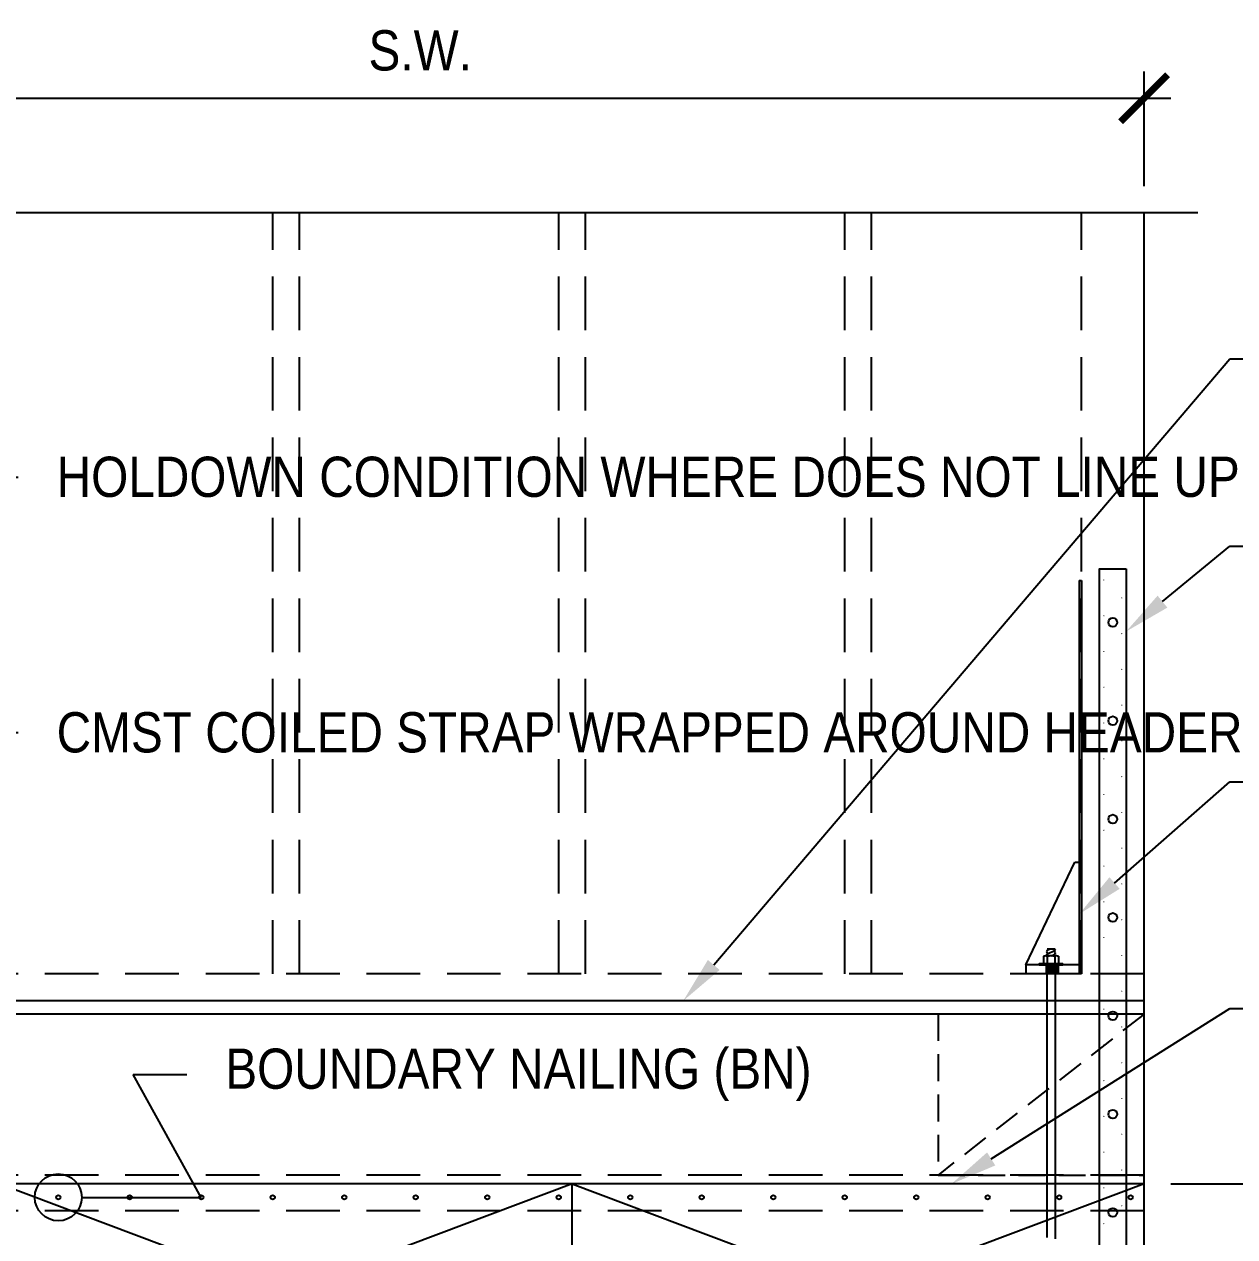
# Model space of a CAD drawing. Header units: inches. Extents: x -16404 to 14624, y -1591 to 16152.
# Drawn here: x -8900.5 to -8832.8, y 3098.9 to 3166.8 of the extents above; entities that cross this region are included whole.
import ezdxf
from ezdxf import colors
from ezdxf.entities.mleader import LeaderData, LeaderLine
from ezdxf.math import Vec2, Vec3

# ---------------------------------------------------------------- set-up
doc = ezdxf.new("R2010")
doc.units = ezdxf.units.IN
doc.header["$LTSCALE"] = 24
doc.header["$MEASUREMENT"] = 0
doc.linetypes.add('HIDDEN2', pattern=[0.1875, 0.125, -0.0625])
doc.linetypes.add('HIDDEN4', pattern=[0.09375, 0.0625, -0.03125])
doc.layers.get('0').update_dxf_attribs({"linetype": 'CONTINUOUS'})
doc.layers.get('DefPoints').update_dxf_attribs({"color": 251, "linetype": 'CONTINUOUS'})
for name, color, linetype in [('S-ANNO-DIMS', 2, 'CONTINUOUS'), ('S-ANNO-NOTE', 4, 'CONTINUOUS'), ('S-STEEL', 4, 'CONTINUOUS'), ('S-WOOD', 3, 'CONTINUOUS')]:
    doc.layers.add(name, color=color, linetype=linetype)
doc.styles.add('Arial', font='arial.ttf', dxfattribs={"width": 0.85})
doc.dimstyles.new('DIM-24_Se', dxfattribs={"dimscale": 24, "dimtxt": 0.09375, "dimasz": 0.109375, "dimexe": 0.0625, "dimexo": 0.0625, "dimgap": 0.0625, "dimtad": 1, "dimdec": 4, "dimzin": 11, "dimdsep": 46, "dimlunit": 4, "dimtxsty": 'Arial', "dimblk": 'ARCHTICK', "dimcen": 0.125, "dimdle": 0.0625, "dimclrd": 256, "dimclre": 256, "dimclrt": 4, "dimadec": 0, "dimazin": 0, "dimtfac": 0.75, "dimtdec": 4, "dimtmove": 0, "dimatfit": 3, "dimfxl": 1, "dimfrac": 1, "dimtolj": 1, "dimtzin": 0, "dimarcsym": 0})

# ---------------------------------------------------------------- blocks, each defined once
blk = doc.blocks.new('HTT22S')
for p, q in [((0, 22), (0, 0)), ((0.125, 22), (0, 22)), ((0.125, 22), (0.125, 0)), ((0.375, 6.25), (0.125, 6.25)), ((3.125, 0.5), (0.375, 6.25)), ((0, 0), (3.125, 0)), ((0.125, 0.5), (3.125, 0.5)), ((1.28125, 0), (1.28125, 0.5)), ((1.28125, 0.4375), (1.96875, 0.4375)), ((1.28125, 0.375), (1.96875, 0.375)), ((1.28125, 0.3125), (1.96875, 0.3125)), ((1.28125, 0.25), (1.96875, 0.25)), ((1.28125, 0.1875), (1.96875, 0.1875)), ((1.28125, 0.125), (1.96875, 0.125)), ((1.28125, 0.0625), (1.96875, 0.0625)), ((1.34375, 0), (1.34375, 0.5)), ((1.40625, 0), (1.40625, 0.5)), ((1.46875, 0), (1.46875, 0.5)), ((1.53125, 0), (1.53125, 0.5)), ((1.59375, 0), (1.59375, 0.5)), ((1.65625, 0), (1.65625, 0.5)), ((1.71875, 0), (1.71875, 0.5)), ((1.78125, 0), (1.78125, 0.5)), ((1.84375, 0), (1.84375, 0.5)), ((1.90625, 0), (1.90625, 0.5)), ((1.96875, 0), (1.96875, 0.5)), ((3.125, 0.5), (3.125, 0))]:
    blk.add_line(p, q)
blk = doc.blocks.new('_ARCHTICK')
at = {"color": 0, "linetype": 'ByBlock', "const_width": 0.15}
blk.add_lwpolyline([(-0.5, -0.5), (0.5, 0.5)], dxfattribs=at)
blk = doc.blocks.new('*D2103')
at = {"layer": 'DefPoints', "color": 0, "transparency": 16777216}
for p in [(-8837.84, 3162.612), (-8918.84, 3156.203), (-8837.84, 3156.203)]:
    blk.add_point(p, dxfattribs=at)
at = {"layer": 'S-ANNO-DIMS', "lineweight": -2, "transparency": 16777216}
for p, q in [((-8918.84, 3157.703), (-8918.84, 3164.112)), ((-8837.84, 3157.703), (-8837.84, 3164.112)), ((-8920.34, 3162.612), (-8836.34, 3162.612))]:
    blk.add_line(p, q, dxfattribs=at)
at = {"layer": 'S-ANNO-DIMS', "lineweight": -2, "transparency": 16777216, "xscale": 2.625, "yscale": 2.625, "zscale": 2.625, "rotation": 180}
blk.add_blockref('_ARCHTICK', (-8918.84, 3162.612), dxfattribs=at)
at = {"layer": 'S-ANNO-DIMS', "lineweight": -2, "transparency": 16777216, "xscale": 2.625, "yscale": 2.625, "zscale": 2.625}
blk.add_blockref('_ARCHTICK', (-8837.84, 3162.612), dxfattribs=at)
at = {"layer": 'S-ANNO-DIMS', "color": 4, "transparency": 16777216, "insert": (-8878.34, 3165.275), "char_height": 2.25, "attachment_point": 5, "style": 'Arial'}
blk.add_mtext('\\A1;S.W.', dxfattribs=at)
blk = doc.blocks.new('*D2105')
at = {"layer": 'DefPoints', "color": 0, "transparency": 16777216}
for p in [(-8837.84, 3101.891), (-8837.84, 3089.891), (-8819.51, 3089.891)]:
    blk.add_point(p, dxfattribs=at)
at = {"layer": 'S-ANNO-DIMS', "lineweight": -2, "transparency": 16777216}
for p, q in [((-8819.51, 3103.391), (-8819.51, 3088.391)), ((-8836.34, 3101.891), (-8818.01, 3101.891)), ((-8836.34, 3089.891), (-8818.01, 3089.891))]:
    blk.add_line(p, q, dxfattribs=at)
at = {"layer": 'S-ANNO-DIMS', "lineweight": -2, "transparency": 16777216, "xscale": 2.625, "yscale": 2.625, "zscale": 2.625}
for p, rotation in [((-8819.51, 3101.891), 90), ((-8819.51, 3089.891), 270)]:
    blk.add_blockref('_ARCHTICK', p, dxfattribs=dict(at, rotation=rotation))
at = {"layer": 'S-ANNO-DIMS', "color": 4, "transparency": 16777216, "insert": (-8824.014, 3095.891), "char_height": 2.25, "attachment_point": 5, "rotation": 90, "style": 'Arial'}
blk.add_mtext('\\A1;1\'-0"\\PMIN', dxfattribs=at)
blk = doc.blocks.new('_DotBlank')
at = {"color": 0, "lineweight": -2}
blk.add_line((-0.5, 0), (-1, 0), dxfattribs=at)
blk.add_circle((0, 0), 0.5, dxfattribs=at)

msp = doc.modelspace()

# ---------------------------------------------------------------- linework, layer by layer
at = {"layer": 'S-STEEL'}
for p, q in [((-8843.23098, 3114.98539), (-8843.29231, 3114.88076)), ((-8843.29231, 3114.88076), (-8843.23098, 3114.77613)), ((-8843.23098, 3114.77613), (-8843.29231, 3114.6715)), ((-8843.25636, 3115.02868), (-8843.23098, 3114.98539)), ((-8842.80886, 3115.02868), (-8843.25636, 3115.02868)), ((-8843.23098, 3114.98539), (-8843.12538, 3115.02868)), ((-8843.23098, 3114.77613), (-8842.87019, 3114.92405)), ((-8843.04576, 3114.64282), (-8842.87019, 3114.7148)), ((-8842.80886, 3115.02868), (-8842.87019, 3114.92405)), ((-8842.87019, 3114.92405), (-8842.80886, 3114.81943)), ((-8842.83772, 3114.76892), (-8842.87019, 3114.7148)), ((-8842.87019, 3114.7148), (-8842.828, 3114.64282)), ((-8842.80886, 3114.81943), (-8842.83772, 3114.76892)), ((-8843.70249, 3114.14113), (-8843.70249, 3114.22355)), ((-8843.70249, 3114.22355), (-8842.39439, 3114.22355)), ((-8843.70249, 3114.14113), (-8842.39439, 3114.14113)), ((-8843.46771, 3114.62135), (-8843.46771, 3114.22355)), ((-8842.73399, 3114.64282), (-8843.3629, 3114.64282)), ((-8843.29231, 3114.6715), (-8843.27549, 3114.64282)), ((-8843.23508, 3114.14113), (-8843.29231, 3114.04013)), ((-8843.29231, 3114.04013), (-8843.23098, 3113.93551)), ((-8843.25808, 3114.62135), (-8843.25808, 3114.22355)), ((-8843.23098, 3113.93551), (-8842.87019, 3114.08343)), ((-8842.83637, 3114.14113), (-8842.87019, 3114.08343)), ((-8842.87019, 3114.08343), (-8842.80886, 3113.9788)), ((-8842.83881, 3114.62135), (-8842.83881, 3114.22355)), ((-8842.62917, 3114.62135), (-8842.62917, 3114.22355)), ((-8842.39439, 3114.14113), (-8842.39439, 3114.22355)), ((-8843.23098, 3113.93551), (-8843.28803, 3113.83819)), ((-8843.28803, 3113.83819), (-8843.28803, 3098.88911)), ((-8842.80886, 3113.76954), (-8843.28803, 3113.76954)), ((-8843.12538, 3113.76954), (-8842.87019, 3113.87417)), ((-8842.80886, 3113.9788), (-8842.87019, 3113.87417)), ((-8842.87019, 3113.87417), (-8842.80886, 3113.76954)), ((-8842.80886, 3113.76954), (-8842.80886, 3098.82047))]:
    msp.add_line(p, q, dxfattribs=at)
msp.add_lwpolyline([(-8838.83992, 3136.29501), (-8838.83992, 3076.29501), (-8840.33992, 3076.29501), (-8840.33992, 3136.29501)], close=True, dxfattribs=at)
at = {"layer": 'S-STEEL', "const_width": 0.03125}
for points in [[(-8840.08992, 3135.65438, 1), (-8840.08992, 3135.68563, 1)], [(-8839.08992, 3134.65438, 1), (-8839.08992, 3134.68563, 1)], [(-8840.08992, 3133.65438, 1), (-8840.08992, 3133.68563, 1)], [(-8839.08992, 3132.65438, 1), (-8839.08992, 3132.68563, 1)], [(-8840.08992, 3131.65438, 1), (-8840.08992, 3131.68563, 1)], [(-8839.08992, 3130.65438, 1), (-8839.08992, 3130.68563, 1)], [(-8840.08992, 3129.65438, 1), (-8840.08992, 3129.68563, 1)], [(-8839.08992, 3128.65438, 1), (-8839.08992, 3128.68563, 1)], [(-8840.08992, 3127.65438, 1), (-8840.08992, 3127.68563, 1)], [(-8839.08992, 3126.65438, 1), (-8839.08992, 3126.68563, 1)], [(-8840.08992, 3125.65438, 1), (-8840.08992, 3125.68563, 1)], [(-8839.08992, 3124.65438, 1), (-8839.08992, 3124.68563, 1)], [(-8840.08992, 3123.65438, 1), (-8840.08992, 3123.68563, 1)], [(-8839.08992, 3122.65438, 1), (-8839.08992, 3122.68563, 1)], [(-8840.08992, 3121.65438, 1), (-8840.08992, 3121.68563, 1)], [(-8839.08992, 3120.65438, 1), (-8839.08992, 3120.68563, 1)], [(-8840.08992, 3119.65438, 1), (-8840.08992, 3119.68563, 1)], [(-8839.08992, 3118.65438, 1), (-8839.08992, 3118.68563, 1)], [(-8840.08992, 3117.65438, 1), (-8840.08992, 3117.68563, 1)], [(-8839.08992, 3116.65438, 1), (-8839.08992, 3116.68563, 1)], [(-8840.08992, 3115.65438, 1), (-8840.08992, 3115.68563, 1)], [(-8839.08992, 3114.65438, 1), (-8839.08992, 3114.68563, 1)], [(-8840.08992, 3113.65438, 1), (-8840.08992, 3113.68563, 1)], [(-8839.08992, 3112.65438, 1), (-8839.08992, 3112.68563, 1)], [(-8840.08992, 3111.65438, 1), (-8840.08992, 3111.68563, 1)], [(-8839.08992, 3110.65438, 1), (-8839.08992, 3110.68563, 1)], [(-8840.08992, 3109.65438, 1), (-8840.08992, 3109.68563, 1)], [(-8839.08992, 3108.65438, 1), (-8839.08992, 3108.68563, 1)], [(-8840.08992, 3107.65438, 1), (-8840.08992, 3107.68563, 1)], [(-8839.08992, 3106.65438, 1), (-8839.08992, 3106.68563, 1)], [(-8840.08992, 3105.65438, 1), (-8840.08992, 3105.68563, 1)], [(-8839.08992, 3104.65438, 1), (-8839.08992, 3104.68563, 1)], [(-8840.08992, 3103.65438, 1), (-8840.08992, 3103.68563, 1)], [(-8839.08992, 3102.65438, 1), (-8839.08992, 3102.68563, 1)], [(-8840.08992, 3101.65438, 1), (-8840.08992, 3101.68563, 1)], [(-8839.08992, 3100.65438, 1), (-8839.08992, 3100.68563, 1)], [(-8840.08992, 3099.65438, 1), (-8840.08992, 3099.68563, 1)]]:
    msp.add_lwpolyline(points, format="xyb", close=True, dxfattribs=at)
at = {"layer": 'S-STEEL'}
for centre in [(-8839.58992, 3133.29501), (-8839.58992, 3127.79501), (-8839.58992, 3122.29501), (-8839.58992, 3116.79501), (-8839.58992, 3111.29501), (-8839.58992, 3105.79501), (-8839.58992, 3100.29501)]:
    msp.add_circle(centre, 0.25, dxfattribs=at)
for centre, radius, start, end in [((-8843.3629, 3114.37621), 0.26661, 66.8491196, 113.1508804), ((-8843.04844, 3113.60859), 1.03423, 78.3052299, 101.6947701), ((-8842.73399, 3114.37621), 0.26661, 66.8491196, 113.1508804)]:
    msp.add_arc(centre, radius, start, end, dxfattribs=at)
at = {"layer": 'S-WOOD', "linetype": 'HIDDEN2'}
for p, q in [((-8886.58992, 3113.64113), (-8886.58992, 3156.20349)), ((-8885.08992, 3113.64113), (-8885.08992, 3156.20349)), ((-8870.58992, 3113.64113), (-8870.58992, 3156.20349)), ((-8869.08992, 3113.64113), (-8869.08992, 3156.20349)), ((-8854.58992, 3113.64113), (-8854.58992, 3156.20349)), ((-8853.08992, 3113.64113), (-8853.08992, 3156.20349)), ((-8841.33992, 3113.64113), (-8841.33992, 3156.20349)), ((-8837.83992, 3113.64113), (-9120.56229, 3113.64113)), ((-8837.83992, 3102.39113), (-9120.56229, 3102.39113)), ((-8837.83992, 3100.39113), (-9120.56229, 3100.39113))]:
    msp.add_line(p, q, dxfattribs=at)
at = {"layer": 'S-WOOD'}
for p, q in [((-8837.83992, 2993.89113), (-8837.83992, 3156.20349)), ((-8837.83992, 3112.14113), (-9120.56229, 3112.14113)), ((-8837.83992, 3111.39113), (-9120.56229, 3111.39113)), ((-8837.83992, 3101.89113), (-9120.56229, 3101.89113))]:
    msp.add_line(p, q, dxfattribs=at)
at = {"layer": 'S-WOOD', "color": 1}
for p, q in [((-8901.83992, 3101.89113), (-8869.83992, 3089.89113)), ((-8869.83992, 3101.89113), (-8901.83992, 3089.89113)), ((-8837.83992, 3101.89113), (-8869.83992, 3089.89113)), ((-8869.83992, 3101.89113), (-8837.83992, 3089.89113)), ((-8869.83992, 3089.89113), (-8869.83992, 3101.89113))]:
    msp.add_line(p, q, dxfattribs=at)
at = {"layer": 'S-WOOD', "color": 2}
msp.add_lwpolyline([(-8834.83992, 3156.20349), (-8997.08992, 3156.20349), (-9018.34883, 3152.01887), (-9032.72285, 3139.03008), (-9042.6741, 3133.29045), (-9057.60096, 3131.48836), (-9073.63353, 3129.41517), (-9085.79616, 3128.08603), (-9102.93441, 3126.59347), (-9120.56229, 3119.55706), (-9120.56229, 2985.91284)], dxfattribs=at)
at = {"layer": 'S-WOOD', "color": 1, "linetype": 'HIDDEN4'}
msp.add_lwpolyline([(-8837.83992, 3111.39113), (-8849.3668, 3111.39113), (-8849.3668, 3102.39113), (-8837.83992, 3102.39113), (-8837.83992, 3111.39113), (-8849.3668, 3102.39113)], dxfattribs=at)
at = {"layer": 'S-WOOD', "color": 1}
for centre in [(-8898.5899, 3101.14113), (-8894.5899, 3101.14113), (-8890.5899, 3101.14113), (-8886.5899, 3101.14113), (-8882.5899, 3101.14113), (-8878.58991, 3101.14113), (-8874.58991, 3101.14113), (-8870.58991, 3101.14113), (-8866.58991, 3101.14113), (-8862.58991, 3101.14113), (-8858.58991, 3101.14113), (-8854.58991, 3101.14113), (-8850.58991, 3101.14113), (-8846.58991, 3101.14113), (-8842.58991, 3101.14113), (-8838.58992, 3101.14113)]:
    msp.add_circle(centre, 0.11946, dxfattribs=at)

# ---------------------------------------------------------------- block references
at = {"layer": 'S-WOOD', "xscale": -1}
msp.add_blockref('HTT22S', (-8841.33992, 3113.64113), dxfattribs=at)

# ---------------------------------------------------------------- dimensions: what is measured, and where the dimension line sits
at = {"layer": 'S-ANNO-DIMS'}
dim = msp.add_linear_dim(base=(-8837.83992, 3162.61173), p1=(-8918.83992, 3156.20349), p2=(-8837.83992, 3156.20349), text='S.W.', dimstyle='DIM-24_Se', dxfattribs=at)
dim.commit()
dim.dimension.update_dxf_attribs({"geometry": '*D2103', "text_midpoint": (-8878.33992, 3165.2751)})
dim = msp.add_linear_dim(base=(-8819.50989, 3089.89113), p1=(-8837.83992, 3101.89113), p2=(-8837.83992, 3089.89113), angle=90, text='<>\\PMIN', dimstyle='DIM-24_Se', dxfattribs=at)
dim.commit()
dim.dimension.update_dxf_attribs({"geometry": '*D2105', "text_midpoint": (-8819.50989, 3095.89113), "dimtype": 160})

# ---------------------------------------------------------------- leaders
at = {"layer": 'S-ANNO-NOTE'}
ml = msp.add_multileader_mtext('Standard', dxfattribs=at)
ml.set_content('UPPER FLR OR ROOF', color=4, style='Arial')
ml.set_leader_properties(color=2)
ml.build(insert=Vec2(0, 0))
ml.multileader.update_dxf_attribs({"dogleg_length": 0.36, "arrow_head_size": 2.625, "scale": 24})
ctx = ml.context
ctx.base_point, ctx.scale, ctx.char_height, ctx.arrow_head_size, ctx.landing_gap_size, ctx.plane_origin = Vec3(-8830.04371, 3148.04466), 24, 2.25, 2.625, 2.16, Vec3(-8820.95825, 3428.25928)
notes = []
notes.append((ctx, [(1, (1, 1, 0), (-8833.04371, 3148.04466), (1, 0), 3, [(0, [(-8863.61916, 3112.14113)], 0, [])])]))
ctx.mtext.insert, ctx.mtext.width, ctx.mtext.flow_direction = Vec3(-8827.88371, 3149.18884), 44.2128159, 5
ml = msp.add_multileader_mtext('Standard', dxfattribs=at)
ml.set_content('{\\C256;HOLD-DOWN OR STRAP-TIE WHERE OCCURS PER PLAN}', color=4, style='Arial')
ml.set_leader_properties(color=2)
ml.build(insert=Vec2(0, 0))
ml.multileader.update_dxf_attribs({"dogleg_length": 0.36, "arrow_head_size": 2.625, "scale": 24})
ctx = ml.context
ctx.base_point, ctx.scale, ctx.char_height, ctx.arrow_head_size, ctx.landing_gap_size, ctx.plane_origin = Vec3(-8674.76133, 3146.10989), 24, 2.25, 2.625, 2.16, Vec3(-8596.32205, 3444.44472)
ctx.text_align_type = 2
notes.append((ctx, [(0, (1, 1, 0), (-8642.254, 3146.10989), (-1, 0), 3, [(0, [(-8586.50727, 3115.68431)], 0, [])])]))
ctx.mtext.insert, ctx.mtext.width, ctx.mtext.alignment, ctx.mtext.flow_direction = Vec3(-8647.414, 3147.25408), 29.4027233, 3, 5
ml = msp.add_multileader_mtext('Standard', dxfattribs=at)
ml.set_content('HOLDOWN CONDITION WHERE DOES NOT LINE UP WITH WALL BELOW', color=4, style='Arial')
ml.set_leader_properties(color=2)
ml.build(insert=Vec2(0, 0))
ml.multileader.update_dxf_attribs({"dogleg_length": 0.36, "arrow_head_size": 2.625, "scale": 24})
ctx = ml.context
ctx.base_point, ctx.scale, ctx.char_height, ctx.arrow_head_size, ctx.landing_gap_size, ctx.plane_origin = Vec3(-8900.84267, 3141.42205), 24, 2.25, 2.625, 2.16, Vec3(-8891.75721, 3421.63667)
notes.append((ctx, [(1, (1, 1, 0), (-8903.84267, 3141.42205), (1, 0), 3, [(0, [(-8915.83992, 3132.23028)], 0, [])])]))
ctx.mtext.insert, ctx.mtext.width, ctx.mtext.flow_direction = Vec3(-8898.68267, 3142.56623), 44.2128159, 5
ml = msp.add_multileader_mtext('Standard', dxfattribs=at)
ml.set_content('STRAP PER PLAN', color=4, style='Arial')
ml.set_leader_properties(color=2)
ml.build(insert=Vec2(0, 0))
ml.multileader.update_dxf_attribs({"dogleg_length": 0.36, "arrow_head_size": 2.625, "scale": 24})
ctx = ml.context
ctx.base_point, ctx.scale, ctx.char_height, ctx.arrow_head_size, ctx.landing_gap_size, ctx.plane_origin = Vec3(-8830.04371, 3137.5533), 24, 2.25, 2.625, 2.16, Vec3(-8820.95825, 3417.76792)
notes.append((ctx, [(1, (1, 1, 0), (-8833.04371, 3137.5533), (1, 0), 3, [(0, [(-8838.83992, 3132.79277)], 0, [])])]))
ctx.mtext.insert, ctx.mtext.width, ctx.mtext.flow_direction = Vec3(-8827.88371, 3138.69748), 44.2128159, 5
ml = msp.add_multileader_mtext('Standard', dxfattribs=at)
ml.set_content('EDGE OF PLYWD AT EXTERIOR WALL CONDITION', color=4, style='Arial')
ml.set_leader_properties(color=2)
ml.build(insert=Vec2(0, 0))
ml.multileader.update_dxf_attribs({"dogleg_length": 0.36, "arrow_head_size": 2.625, "scale": 24})
ctx = ml.context
ctx.base_point, ctx.scale, ctx.char_height, ctx.arrow_head_size, ctx.landing_gap_size, ctx.plane_origin = Vec3(-8754.64506, 3131.79177), 24, 2.25, 2.625, 2.16, Vec3(-8679.46123, 3405.84808)
ctx.text_align_type = 2
notes.append((ctx, [(0, (1, 1, 0), (-8724.56813, 3131.79177), (-1, 0), 3, [(0, [(-8704.47368, 3101.0346)], 0, [])])]))
ctx.mtext.insert, ctx.mtext.width, ctx.mtext.alignment, ctx.mtext.flow_direction = Vec3(-8729.72813, 3132.93595), 24.9676488, 3, 5
ml = msp.add_multileader_mtext('Standard', dxfattribs=at)
ml.set_content('CMST COILED STRAP WRAPPED AROUND HEADER AND FASTENED ON BOTH SIDES OF DOUBLED-UP STUDS', color=4, style='Arial')
ml.set_leader_properties(color=2)
ml.build(insert=Vec2(0, 0))
ml.multileader.update_dxf_attribs({"dogleg_length": 0.36, "arrow_head_size": 2.625, "scale": 24})
ctx = ml.context
ctx.base_point, ctx.scale, ctx.char_height, ctx.arrow_head_size, ctx.landing_gap_size, ctx.plane_origin = Vec3(-8900.84267, 3127.1312), 24, 2.25, 2.625, 2.16, Vec3(-8891.75721, 3407.34582)
notes.append((ctx, [(1, (1, 1, 0), (-8903.84267, 3127.1312), (1, 0), 3, [(0, [(-8915.83992, 3117.93943)], 0, [])])]))
ctx.mtext.insert, ctx.mtext.width, ctx.mtext.flow_direction = Vec3(-8898.68267, 3128.27538), 44.2128159, 5
ml = msp.add_multileader_mtext('Standard', dxfattribs=at)
ml.set_content('HD PER PLAN', color=4, style='Arial')
ml.set_leader_properties(color=2)
ml.build(insert=Vec2(0, 0))
ml.multileader.update_dxf_attribs({"dogleg_length": 0.36, "arrow_head_size": 2.625, "scale": 24})
ctx = ml.context
ctx.base_point, ctx.scale, ctx.char_height, ctx.arrow_head_size, ctx.landing_gap_size, ctx.plane_origin = Vec3(-8830.04371, 3124.3761), 24, 2.25, 2.625, 2.16, Vec3(-8820.95825, 3404.59072)
notes.append((ctx, [(1, (1, 1, 0), (-8833.04371, 3124.3761), (1, 0), 3, [(0, [(-8841.46492, 3116.99057)], 0, [])])]))
ctx.mtext.insert, ctx.mtext.width, ctx.mtext.flow_direction = Vec3(-8827.88371, 3125.50187), 44.2128159, 5
ml = msp.add_multileader_mtext('Standard', dxfattribs=at)
ml.set_content('EXTEND PLYWD PER SECTIONS & DETAILS STAGGER ALL JOINTS', color=4, style='Arial')
ml.set_leader_properties(color=2)
ml.build(insert=Vec2(0, 0))
ml.multileader.update_dxf_attribs({"dogleg_length": 0.36, "arrow_head_size": 2.625, "scale": 24})
ctx = ml.context
ctx.base_point, ctx.scale, ctx.char_height, ctx.arrow_head_size, ctx.landing_gap_size, ctx.plane_origin = Vec3(-8830.04371, 3111.69918), 24, 2.25, 2.625, 2.16, Vec3(-8820.95825, 3391.9138)
notes.append((ctx, [(1, (1, 1, 0), (-8833.04371, 3111.69918), (1, 0), 3, [(0, [(-8848.61553, 3101.89113)], 0, [])])]))
ctx.mtext.insert, ctx.mtext.width, ctx.mtext.flow_direction = Vec3(-8827.88371, 3112.84336), 44.2128159, 5
ml = msp.add_multileader_mtext('Standard', dxfattribs=at)
ml.set_content('{\\C256;TOP PLATES. NOTE REQ. FOR 3x PLATES PER S.W. SCHED}', color=4, style='Arial')
ml.set_leader_properties(color=2)
ml.build(insert=Vec2(0, 0))
ml.multileader.update_dxf_attribs({"dogleg_length": 0.36, "arrow_head_size": 2.625, "scale": 24})
ctx = ml.context
ctx.base_point, ctx.scale, ctx.char_height, ctx.arrow_head_size, ctx.landing_gap_size, ctx.plane_origin = Vec3(-9062.20369, 3108.28879), 24, 2.25, 2.625, 2.16, Vec3(-9053.11824, 3388.50341)
notes.append((ctx, [(1, (1, 1, 0), (-9065.20369, 3108.28879), (1, 0), 3, [(0, [(-9070.85355, 3101.89113)], 0, [])])]))
ctx.mtext.insert, ctx.mtext.width, ctx.mtext.flow_direction = Vec3(-9060.04369, 3109.43298), 44.2128159, 5
ml = msp.add_multileader_mtext('Standard', dxfattribs=at)
ml.set_content('{\\C256;BOUNDARY NAILING (BN)}', color=4, style='Arial')
ml.set_leader_properties(color=2)
ml.set_arrow_properties(name='DOTBLANK')
ml.build(insert=Vec2(0, 0))
ml.multileader.update_dxf_attribs({"dogleg_length": 0.36, "arrow_head_size": 2.625, "scale": 24})
ctx = ml.context
ctx.base_point, ctx.scale, ctx.char_height, ctx.arrow_head_size, ctx.landing_gap_size, ctx.plane_origin = Vec3(-8891.40811, 3108.00821), 24, 2.25, 2.625, 2.16, Vec3(-8882.32265, 3388.22284)
notes.append((ctx, [(1, (1, 1, 0), (-8894.40811, 3108.00821), (1, 0), 3, [(1, [(-8898.5899, 3101.14113), (-8890.5899, 3101.14113)], 0, [])])]))
ctx.mtext.insert, ctx.mtext.flow_direction = Vec3(-8889.24811, 3109.46396), 5
ml = msp.add_multileader_mtext('Standard', dxfattribs=at)
ml.set_content('ECCQs WHERE HD IN HDR OCCURS', color=4, style='Arial')
ml.set_leader_properties(color=2)
ml.build(insert=Vec2(0, 0))
ml.multileader.update_dxf_attribs({"dogleg_length": 0.36, "arrow_head_size": 2.625, "scale": 24})
ctx = ml.context
ctx.base_point, ctx.scale, ctx.char_height, ctx.arrow_head_size, ctx.landing_gap_size, ctx.plane_origin = Vec3(-8567.21993, 3107.70064), 24, 2.25, 2.625, 2.16, Vec3(-8485.86636, 3406.03547)
ctx.text_align_type = 2
notes.append((ctx, [(0, (1, 1, 0), (-8525.85717, 3107.70064), (-1, 0), 3, [(1, [(-8537.76259, 3073.13918), (-8506.28282, 3073.13918)], 0, [])])]))
ctx.mtext.insert, ctx.mtext.width, ctx.mtext.alignment, ctx.mtext.flow_direction = Vec3(-8531.01717, 3108.84483), 37.9826907, 3, 5
for ctx, leaders in notes:
    for number, flags, end, landing, length, lines in leaders:
        leader = LeaderData()
        leader.index, (leader.has_last_leader_line, leader.has_dogleg_vector, leader.attachment_direction) = number, flags
        leader.last_leader_point, leader.dogleg_vector, leader.dogleg_length = Vec3(end), Vec3(landing), length
        for number, points, colour, breaks in lines:
            line = LeaderLine()
            line.index, line.vertices, line.color, line.breaks = number, Vec3.list(points), colors.encode_raw_color(colour), breaks
            leader.lines.append(line)
        ctx.leaders.append(leader)

doc.saveas('drawing.dxf')
